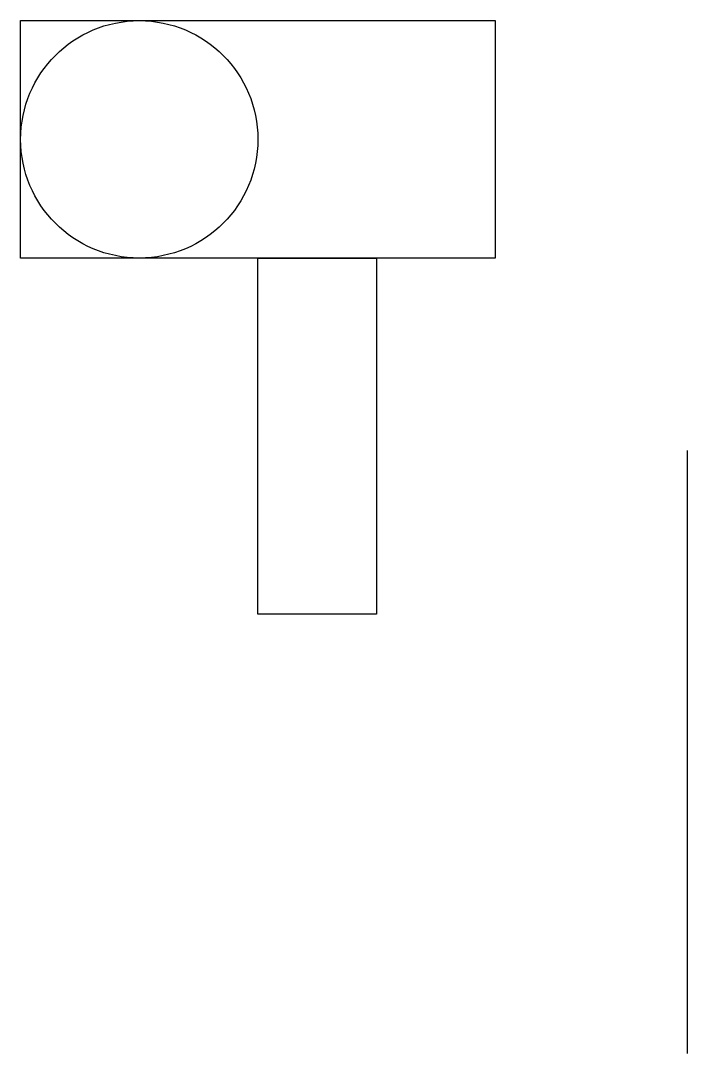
# Model space of a CAD drawing. Extents: x 10 to 38.1, y 86.5 to 130.
import ezdxf

# ---------------------------------------------------------------- set-up
doc = ezdxf.new("R2010")
doc.units = 0
doc.layers.add('VDRAW_REVIEW_GEOMETRY', color=7, linetype='CONTINUOUS')

msp = doc.modelspace()

# ---------------------------------------------------------------- linework, layer by layer
at = {"layer": 'VDRAW_REVIEW_GEOMETRY', "color": 7, "linetype": 'CONTINUOUS'}
msp.add_line((38.1, 86.5), (38.1, 111.9), dxfattribs=at)
for points in [[(10, 130), (30, 130), (30, 120), (10, 120)], [(20, 120), (25, 120), (25, 105), (20, 105)]]:
    msp.add_lwpolyline(points, close=True, dxfattribs=at)
msp.add_circle((15, 125), 5, dxfattribs=at)

doc.saveas('drawing.dxf')
